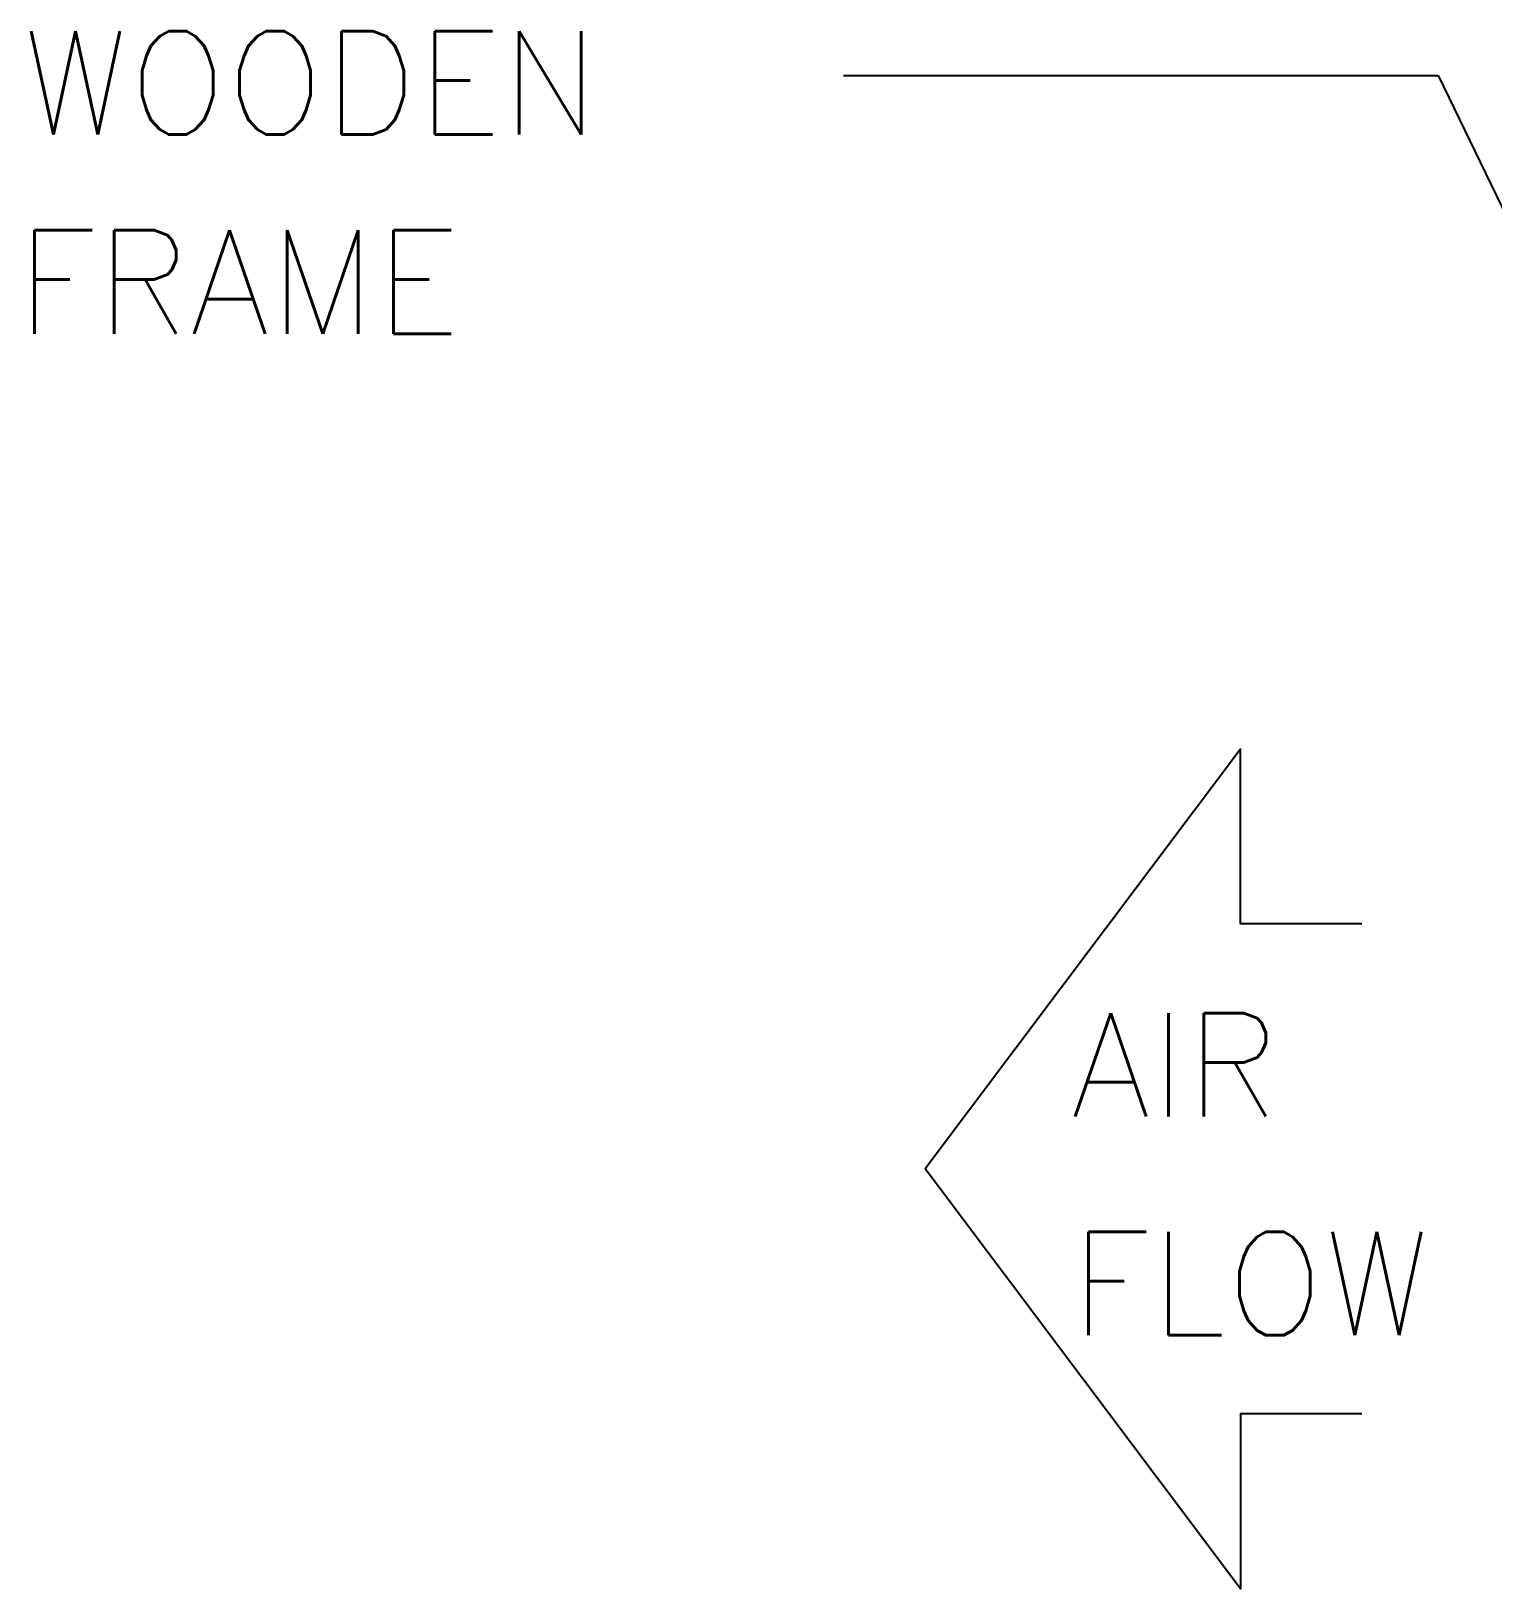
# Model space of a CAD drawing. Extents: x -730 to 2784, y 160 to 852.
# Drawn here: x -698.587 to -697.051, y 208.671 to 210.309 of the extents above; entities that cross this region are included whole.
import ezdxf

# ---------------------------------------------------------------- set-up
doc = ezdxf.new("R2010")
doc.units = 0
doc.header["$MEASUREMENT"] = 0
for name, color, linetype in [('DETAILS', 11, 'Continuous'), ('G-TX-HEV', 2, 'Continuous'), ('T-TEXT', 3, 'Continuous')]:
    doc.layers.add(name, color=color, linetype=linetype)
doc.styles.add('AC', font='romans.shx', dxfattribs={"height": 0.2})

msp = doc.modelspace()

# ---------------------------------------------------------------- linework, layer by layer
at = {"layer": 'DETAILS', "color": 2}
for points in [[(-697.1889, 209.3705), (-697.3162, 209.3705), (-697.3162, 209.5544), (-697.6476, 209.1129)], [(-697.1889, 208.8554), (-697.3162, 208.8554), (-697.3162, 208.6715), (-697.6476, 209.1129)]]:
    msp.add_lwpolyline(points, dxfattribs=at)
at = {"layer": 'T-TEXT', "color": 7, "linetype": 'Continuous'}
for p, q in [((-697.7336, 210.2625), (-697.1087, 210.2625)), ((-697.1087, 210.2625), (-696.8522, 209.7325))]:
    msp.add_line(p, q, dxfattribs=at)

# ---------------------------------------------------------------- texts
at = {"layer": 'G-TX-HEV', "color": 7, "style": 'AC'}
for s, p in [('WOODEN  ', (-698.5964, 210.2004)), ('  FRAME', (-698.7515, 209.991)), ('AIR', (-697.4946, 209.168)), ('FLOW', (-697.4946, 208.938))]:
    msp.add_text(s, height=0.10875, dxfattribs=at).set_placement(p)

doc.saveas('drawing.dxf')
